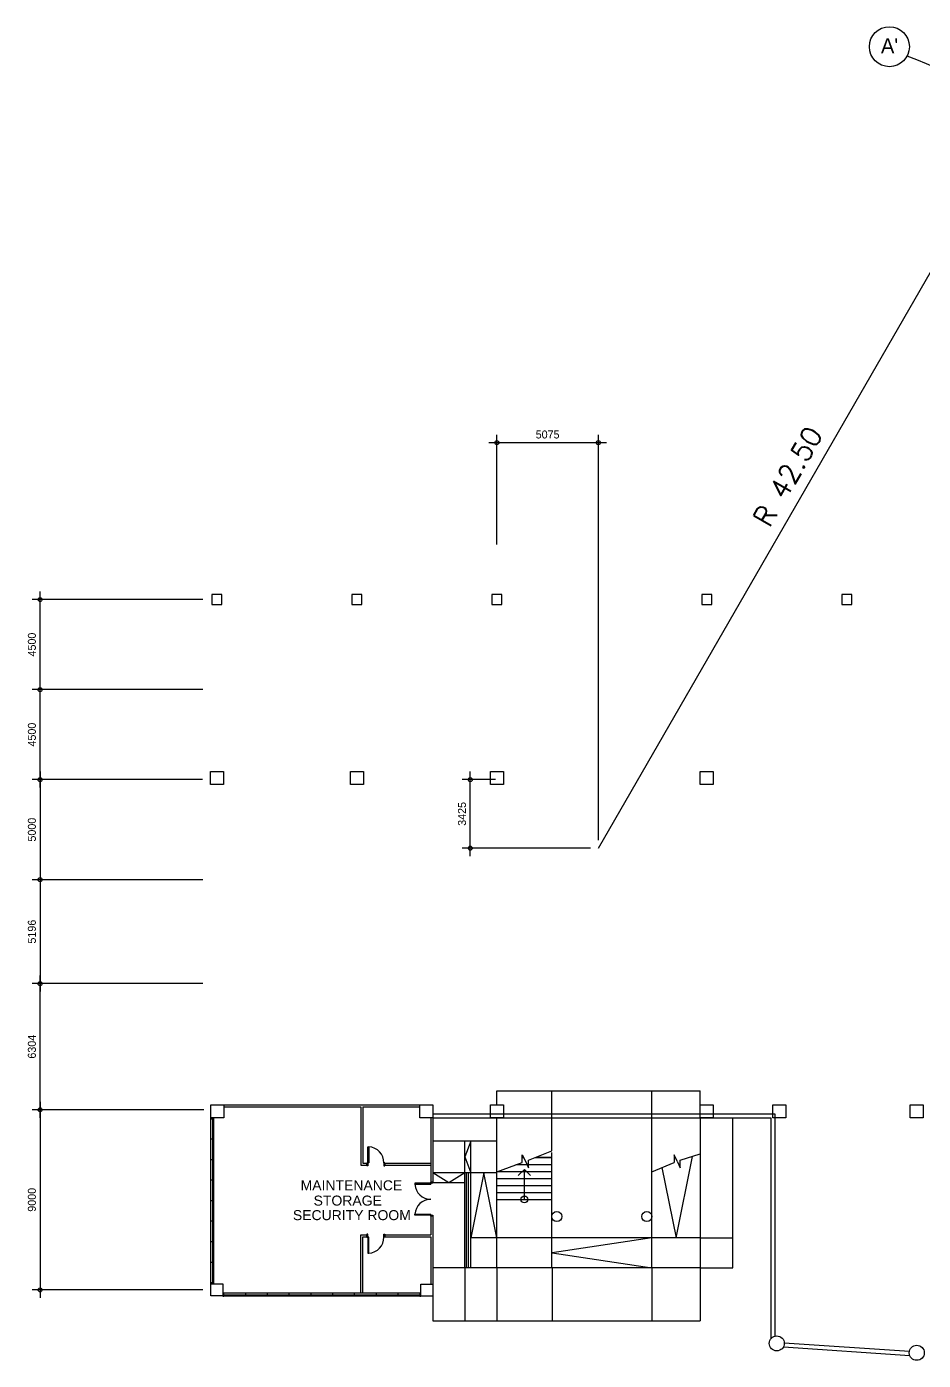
# Model space of a CAD drawing. Header units: millimetres. Extents: x -616979 to 2364082, y 43054 to 1637649.
# Drawn here: x 303920 to 348767, y 60240 to 126893 of the extents above; entities that cross this region are included whole.
import ezdxf

# ---------------------------------------------------------------- set-up
doc = ezdxf.new("R2010")
doc.units = ezdxf.units.MM
doc.linetypes.add('HIDDEN', pattern=[0.375, 0.25, -0.125])
for name, color, linetype in [('a-column', 7, 'Continuous'), ('a-dimension', 1, 'Continuous'), ('a-door', 1, 'Continuous'), ('a-label', 9, 'Continuous'), ('a-railing', 254, 'Continuous'), ('a-ramps', 254, 'Continuous'), ('a-stairs', 8, 'Continuous'), ('a_text', 255, 'Continuous'), ('WALLS', 7, 'Continuous')]:
    doc.layers.add(name, color=color, linetype=linetype)
doc.styles.add('-kitz', font='arial.ttf')
doc.styles.add('500scale@80cl', font='romans.shx', dxfattribs={"height": 1})
doc.styles.add('Century Gothic', font='GOTHIC.TTF')
doc.styles.add('romans', font='romans.shx')
doc.dimstyles.new('100', dxfattribs={"dimtxt": 0.2, "dimasz": 0.2, "dimexe": 0.2, "dimexo": 0.2, "dimgap": 0.125, "dimtad": 1, "dimzin": 1, "dimdsep": 46, "dimtxsty": 'romans', "dimblk": 'OPEN30', "dimcen": 0.2, "dimclrd": 256, "dimclre": 256, "dimclrt": 7, "dimadec": 0, "dimazin": 0, "dimtfac": 1, "dimtix": 1, "dimtmove": 2, "dimatfit": 3, "dimldrblk": 'OPEN90', "dimfxl": 1, "dimarcsym": 0})
doc.dimstyles.new('scale 200', dxfattribs={"dimtxt": 400, "dimasz": 400, "dimexe": 400, "dimexo": 400, "dimgap": 200, "dimtad": 1, "dimdec": 0, "dimzin": 0, "dimdsep": 46, "dimtxsty": 'Century Gothic', "dimblk": 'SMALL', "dimcen": 400, "dimdle": 400, "dimclrd": 1, "dimclre": 1, "dimadec": 0, "dimazin": 0, "dimtfac": 1, "dimtdec": 0, "dimtofl": 0, "dimtmove": 0, "dimatfit": 3, "dimldrblk": 'OPEN90', "dimfxl": 1, "dimtolj": 1, "dimtzin": 0, "dimarcsym": 1})

# ---------------------------------------------------------------- blocks, each defined once
blk = doc.blocks.new('_Small')
at = {"color": 0, "lineweight": -2}
blk.add_circle((0, 0), 0.25, dxfattribs=at)
blk = doc.blocks.new('*D12')
at = {"color": 1, "lineweight": -2, "transparency": 16777216}
for p, q in [((332913, 106100), (327038, 106100)), ((327438, 101015), (327438, 106500)), ((332513, 86237), (332513, 106500))]:
    blk.add_line(p, q, dxfattribs=at)
at = {"layer": 'Defpoints', "color": 0, "transparency": 16777216}
for p in [(327438, 106100), (327438, 100615), (332513, 85837)]:
    blk.add_point(p, dxfattribs=at)
at = {"color": 1, "lineweight": -2, "transparency": 16777216, "xscale": 400, "yscale": 400, "zscale": 400, "rotation": 180}
blk.add_blockref('_Small', (327438, 106100), dxfattribs=at)
at = {"color": 1, "lineweight": -2, "transparency": 16777216, "xscale": 400, "yscale": 400, "zscale": 400}
blk.add_blockref('_Small', (332513, 106100), dxfattribs=at)
at = {"color": 0, "transparency": 16777216, "insert": (329975, 106510), "char_height": 400, "attachment_point": 5, "style": 'Century Gothic'}
blk.add_mtext('\\A1;5075', dxfattribs=at)
blk = doc.blocks.new('_Open90')
at = {"color": 0, "linetype": 'ByBlock', "lineweight": -2}
for p, q in [((0, 0), (-1, 0)), ((-0.5, 0.5), (0, 0)), ((0, 0), (-0.5, -0.5))]:
    blk.add_line(p, q, dxfattribs=at)
blk = doc.blocks.new('*D13')
at = {"color": 1, "lineweight": -2, "transparency": 16777216}
for p, q in [((326105, 85437), (326105, 89662)), ((327363, 89262), (325705, 89262)), ((332113, 85837), (325705, 85837))]:
    blk.add_line(p, q, dxfattribs=at)
at = {"layer": 'Defpoints', "color": 0, "transparency": 16777216}
for p in [(326105, 89262), (327763, 89262), (332513, 85837)]:
    blk.add_point(p, dxfattribs=at)
at = {"color": 1, "lineweight": -2, "transparency": 16777216, "xscale": 400, "yscale": 400, "zscale": 400}
for p, rotation in [((326105, 89262), 90), ((326105, 85837), 270)]:
    blk.add_blockref('_Small', p, dxfattribs=dict(at, rotation=rotation))
at = {"color": 0, "transparency": 16777216, "insert": (325695, 87550), "char_height": 400, "attachment_point": 5, "rotation": 90, "style": 'Century Gothic'}
blk.add_mtext('\\A1;3425', dxfattribs=at)
blk = doc.blocks.new('*D14')
at = {"color": 1, "lineweight": -2, "transparency": 16777216}
for p, q in [((304593, 88862), (304593, 94162)), ((312738, 93762), (304193, 93762)), ((312713, 89262), (304193, 89262))]:
    blk.add_line(p, q, dxfattribs=at)
at = {"layer": 'Defpoints', "color": 0, "transparency": 16777216}
for p in [(304593, 93762), (313138, 93762), (313113, 89262)]:
    blk.add_point(p, dxfattribs=at)
at = {"color": 1, "lineweight": -2, "transparency": 16777216, "xscale": 400, "yscale": 400, "zscale": 400}
for p, rotation in [((304593, 93762), 90), ((304593, 89262), 270)]:
    blk.add_blockref('_Small', p, dxfattribs=dict(at, rotation=rotation))
at = {"color": 0, "transparency": 16777216, "insert": (304183, 91512), "char_height": 400, "attachment_point": 5, "rotation": 90, "style": 'Century Gothic'}
blk.add_mtext('\\A1;4500', dxfattribs=at)
blk = doc.blocks.new('*D15')
at = {"color": 1, "lineweight": -2, "transparency": 16777216}
for p, q in [((304593, 93362), (304593, 98662)), ((312738, 98262), (304193, 98262)), ((312738, 93762), (304193, 93762))]:
    blk.add_line(p, q, dxfattribs=at)
at = {"layer": 'Defpoints', "color": 0, "transparency": 16777216}
for p in [(304593, 98262), (313138, 98262), (313138, 93762)]:
    blk.add_point(p, dxfattribs=at)
at = {"color": 1, "lineweight": -2, "transparency": 16777216, "xscale": 400, "yscale": 400, "zscale": 400}
for p, rotation in [((304593, 98262), 90), ((304593, 93762), 270)]:
    blk.add_blockref('_Small', p, dxfattribs=dict(at, rotation=rotation))
at = {"color": 0, "transparency": 16777216, "insert": (304183, 96012), "char_height": 400, "attachment_point": 5, "rotation": 90, "style": 'Century Gothic'}
blk.add_mtext('\\A1;4500', dxfattribs=at)
blk = doc.blocks.new('*D16')
at = {"color": 1, "lineweight": -2, "transparency": 16777216}
for p, q in [((304593, 89662), (304593, 83862)), ((312713, 89262), (304193, 89262)), ((312738, 84262), (304193, 84262))]:
    blk.add_line(p, q, dxfattribs=at)
at = {"layer": 'Defpoints', "color": 0, "transparency": 16777216}
for p in [(313113, 89262), (304593, 84262), (313138, 84262)]:
    blk.add_point(p, dxfattribs=at)
at = {"color": 1, "lineweight": -2, "transparency": 16777216, "xscale": 400, "yscale": 400, "zscale": 400}
for p, rotation in [((304593, 89262), 90), ((304593, 84262), 270)]:
    blk.add_blockref('_Small', p, dxfattribs=dict(at, rotation=rotation))
at = {"color": 0, "transparency": 16777216, "insert": (304183, 86762), "char_height": 400, "attachment_point": 5, "rotation": 90, "style": 'Century Gothic'}
blk.add_mtext('\\A1;5000', dxfattribs=at)
blk = doc.blocks.new('*D17')
at = {"color": 1, "lineweight": -2, "transparency": 16777216}
for p, q in [((304593, 84662), (304593, 78666)), ((312738, 84262), (304193, 84262)), ((312738, 79066), (304193, 79066))]:
    blk.add_line(p, q, dxfattribs=at)
at = {"layer": 'Defpoints', "color": 0, "transparency": 16777216}
for p in [(313138, 84262), (304593, 79066), (313138, 79066)]:
    blk.add_point(p, dxfattribs=at)
at = {"color": 1, "lineweight": -2, "transparency": 16777216, "xscale": 400, "yscale": 400, "zscale": 400}
for p, rotation in [((304593, 84262), 90), ((304593, 79066), 270)]:
    blk.add_blockref('_Small', p, dxfattribs=dict(at, rotation=rotation))
at = {"color": 0, "transparency": 16777216, "insert": (304183, 81664), "char_height": 400, "attachment_point": 5, "rotation": 90, "style": 'Century Gothic'}
blk.add_mtext('\\A1;5196', dxfattribs=at)
blk = doc.blocks.new('*D18')
at = {"color": 1, "lineweight": -2, "transparency": 16777216}
for p, q in [((312788, 72762), (304193, 72762)), ((304593, 73162), (304593, 63362)), ((312738, 63762), (304193, 63762))]:
    blk.add_line(p, q, dxfattribs=at)
at = {"layer": 'Defpoints', "color": 0, "transparency": 16777216}
for p in [(313188, 72762), (304593, 63762), (313138, 63762)]:
    blk.add_point(p, dxfattribs=at)
at = {"color": 1, "lineweight": -2, "transparency": 16777216, "xscale": 400, "yscale": 400, "zscale": 400}
for p, rotation in [((304593, 72762), 90), ((304593, 63762), 270)]:
    blk.add_blockref('_Small', p, dxfattribs=dict(at, rotation=rotation))
at = {"color": 0, "transparency": 16777216, "insert": (304183, 68262), "char_height": 400, "attachment_point": 5, "rotation": 90, "style": 'Century Gothic'}
blk.add_mtext('\\A1;9000', dxfattribs=at)
blk = doc.blocks.new('*D19')
at = {"color": 1, "lineweight": -2, "transparency": 16777216}
for p, q in [((304593, 72362), (304593, 79466)), ((312738, 79066), (304193, 79066)), ((312788, 72762), (304193, 72762))]:
    blk.add_line(p, q, dxfattribs=at)
at = {"layer": 'Defpoints', "color": 0, "transparency": 16777216}
for p in [(304593, 79066), (313138, 79066), (313188, 72762)]:
    blk.add_point(p, dxfattribs=at)
at = {"color": 1, "lineweight": -2, "transparency": 16777216, "xscale": 400, "yscale": 400, "zscale": 400}
for p, rotation in [((304593, 79066), 90), ((304593, 72762), 270)]:
    blk.add_blockref('_Small', p, dxfattribs=dict(at, rotation=rotation))
at = {"color": 0, "transparency": 16777216, "insert": (304183, 75914), "char_height": 400, "attachment_point": 5, "rotation": 90, "style": 'Century Gothic'}
blk.add_mtext('\\A1;6304', dxfattribs=at)
blk = doc.blocks.new('_Open30')
at = {"color": 0, "linetype": 'ByBlock', "lineweight": -2}
for p, q in [((-1, 0), (0, 0)), ((0, 0), (-1, 0)), ((0, 0), (-1, 0))]:
    blk.add_line(p, q, dxfattribs=at)
blk = doc.blocks.new('*D26')
at = {"layer": 'a-dimension', "lineweight": -2, "transparency": 16777216}
for p, q in [((324238, 64862), (324238, 62216)), ((325838, 64862), (325838, 62216)), ((324238, 62216), (325838, 62216))]:
    blk.add_line(p, q, dxfattribs=at)
at = {"layer": 'Defpoints', "color": 0, "transparency": 16777216}
for p in [(324238, 64862), (325838, 64862), (325838, 62216)]:
    blk.add_point(p, dxfattribs=at)
at = {"layer": 'a-dimension', "lineweight": -2, "transparency": 16777216, "xscale": 0.2, "yscale": 0.2, "zscale": 0.2, "rotation": 180}
blk.add_blockref('_Open30', (324238, 62216), dxfattribs=at)
at = {"layer": 'a-dimension', "lineweight": -2, "transparency": 16777216, "xscale": 0.2, "yscale": 0.2, "zscale": 0.2}
blk.add_blockref('_Open30', (325838, 62216), dxfattribs=at)
at = {"layer": 'a-dimension', "color": 7, "transparency": 16777216, "insert": (325038, 62216), "char_height": 0.2, "attachment_point": 5, "style": 'romans'}
blk.add_mtext('1600.00', dxfattribs=at)
blk = doc.blocks.new('*D27')
at = {"layer": 'a-dimension', "lineweight": -2, "transparency": 16777216}
for p, q in [((325838, 64862), (325838, 62216)), ((327438, 64862), (327438, 62216)), ((325838, 62216), (327438, 62216))]:
    blk.add_line(p, q, dxfattribs=at)
at = {"layer": 'Defpoints', "color": 0, "transparency": 16777216}
for p in [(325838, 64862), (327438, 64862), (327438, 62216)]:
    blk.add_point(p, dxfattribs=at)
at = {"layer": 'a-dimension', "lineweight": -2, "transparency": 16777216, "xscale": 0.2, "yscale": 0.2, "zscale": 0.2, "rotation": 180}
blk.add_blockref('_Open30', (325838, 62216), dxfattribs=at)
at = {"layer": 'a-dimension', "lineweight": -2, "transparency": 16777216, "xscale": 0.2, "yscale": 0.2, "zscale": 0.2}
blk.add_blockref('_Open30', (327438, 62216), dxfattribs=at)
at = {"layer": 'a-dimension', "color": 7, "transparency": 16777216, "insert": (326638, 62216), "char_height": 0.2, "attachment_point": 5, "style": 'romans'}
blk.add_mtext('1600.00', dxfattribs=at)
blk = doc.blocks.new('*D28')
at = {"layer": 'a-dimension', "lineweight": -2, "transparency": 16777216}
for p, q in [((327438, 64862), (327438, 62216)), ((330202, 64861), (330202, 62216)), ((327438, 62216), (330202, 62216))]:
    blk.add_line(p, q, dxfattribs=at)
at = {"layer": 'Defpoints', "color": 0, "transparency": 16777216}
for p in [(327438, 64862), (330202, 64861), (330202, 62216)]:
    blk.add_point(p, dxfattribs=at)
at = {"layer": 'a-dimension', "lineweight": -2, "transparency": 16777216, "xscale": 0.2, "yscale": 0.2, "zscale": 0.2, "rotation": 180}
blk.add_blockref('_Open30', (327438, 62216), dxfattribs=at)
at = {"layer": 'a-dimension', "lineweight": -2, "transparency": 16777216, "xscale": 0.2, "yscale": 0.2, "zscale": 0.2}
blk.add_blockref('_Open30', (330202, 62216), dxfattribs=at)
at = {"layer": 'a-dimension', "color": 7, "transparency": 16777216, "insert": (328820, 62216), "char_height": 0.2, "attachment_point": 5, "style": 'romans'}
blk.add_mtext('2764.21', dxfattribs=at)
blk = doc.blocks.new('*D29')
at = {"layer": 'a-dimension', "lineweight": -2, "transparency": 16777216}
for p, q in [((330202, 64861), (330202, 62216)), ((335188, 64862), (335188, 62216)), ((330202, 62216), (335188, 62216))]:
    blk.add_line(p, q, dxfattribs=at)
at = {"layer": 'Defpoints', "color": 0, "transparency": 16777216}
for p in [(330202, 64861), (335188, 64862), (335188, 62216)]:
    blk.add_point(p, dxfattribs=at)
at = {"layer": 'a-dimension', "lineweight": -2, "transparency": 16777216, "xscale": 0.2, "yscale": 0.2, "zscale": 0.2, "rotation": 180}
blk.add_blockref('_Open30', (330202, 62216), dxfattribs=at)
at = {"layer": 'a-dimension', "lineweight": -2, "transparency": 16777216, "xscale": 0.2, "yscale": 0.2, "zscale": 0.2}
blk.add_blockref('_Open30', (335188, 62216), dxfattribs=at)
at = {"layer": 'a-dimension', "color": 7, "transparency": 16777216, "insert": (332695, 62216), "char_height": 0.2, "attachment_point": 5, "style": 'romans'}
blk.add_mtext('4985.79', dxfattribs=at)
blk = doc.blocks.new('*D30')
at = {"layer": 'a-dimension', "lineweight": -2, "transparency": 16777216}
for p, q in [((335188, 64862), (335188, 62216)), ((337613, 64862), (337613, 62216)), ((335188, 62216), (337613, 62216))]:
    blk.add_line(p, q, dxfattribs=at)
at = {"layer": 'Defpoints', "color": 0, "transparency": 16777216}
for p in [(335188, 64862), (337613, 64862), (337613, 62216)]:
    blk.add_point(p, dxfattribs=at)
at = {"layer": 'a-dimension', "lineweight": -2, "transparency": 16777216, "xscale": 0.2, "yscale": 0.2, "zscale": 0.2, "rotation": 180}
blk.add_blockref('_Open30', (335188, 62216), dxfattribs=at)
at = {"layer": 'a-dimension', "lineweight": -2, "transparency": 16777216, "xscale": 0.2, "yscale": 0.2, "zscale": 0.2}
blk.add_blockref('_Open30', (337613, 62216), dxfattribs=at)
at = {"layer": 'a-dimension', "color": 7, "transparency": 16777216, "insert": (336400, 62216), "char_height": 0.2, "attachment_point": 5, "style": 'romans'}
blk.add_mtext('2425.00', dxfattribs=at)
blk = doc.blocks.new('*D31')
at = {"layer": 'a-dimension', "lineweight": -2, "transparency": 16777216}
for p, q in [((337613, 66362), (339239, 66362)), ((339239, 64862), (339239, 66362)), ((337613, 64862), (339239, 64862))]:
    blk.add_line(p, q, dxfattribs=at)
at = {"layer": 'Defpoints', "color": 0, "transparency": 16777216}
for p in [(337613, 66362), (339239, 66362), (337613, 64862)]:
    blk.add_point(p, dxfattribs=at)
at = {"layer": 'a-dimension', "lineweight": -2, "transparency": 16777216, "xscale": 0.2, "yscale": 0.2, "zscale": 0.2}
for p, rotation in [((339239, 66362), 90), ((339239, 64862), 270)]:
    blk.add_blockref('_Open30', p, dxfattribs=dict(at, rotation=rotation))
at = {"layer": 'a-dimension', "color": 7, "transparency": 16777216, "insert": (339239, 65612), "char_height": 0.2, "attachment_point": 5, "rotation": 90, "style": 'romans'}
blk.add_mtext('1500.00', dxfattribs=at)
blk = doc.blocks.new('*D32')
at = {"layer": 'a-dimension', "lineweight": -2, "transparency": 16777216}
for p, q in [((338263, 72362), (339239, 72362)), ((339239, 66362), (339239, 72362)), ((337613, 66362), (339239, 66362))]:
    blk.add_line(p, q, dxfattribs=at)
at = {"layer": 'Defpoints', "color": 0, "transparency": 16777216}
for p in [(338263, 72362), (339239, 72362), (337613, 66362)]:
    blk.add_point(p, dxfattribs=at)
at = {"layer": 'a-dimension', "lineweight": -2, "transparency": 16777216, "xscale": 0.2, "yscale": 0.2, "zscale": 0.2}
for p, rotation in [((339239, 72362), 90), ((339239, 66362), 270)]:
    blk.add_blockref('_Open30', p, dxfattribs=dict(at, rotation=rotation))
at = {"layer": 'a-dimension', "color": 7, "transparency": 16777216, "insert": (339239, 69362), "char_height": 0.2, "attachment_point": 5, "rotation": 90, "style": 'romans'}
blk.add_mtext('6000.00', dxfattribs=at)
blk = doc.blocks.new('*D24')
at = {"layer": 'a-dimension', "lineweight": -2, "transparency": 16777216}
for p, q in [((327438, 73012), (327438, 73704)), ((327438, 73704), (330188, 73704)), ((330188, 70711), (330188, 73704))]:
    blk.add_line(p, q, dxfattribs=at)
at = {"layer": 'Defpoints', "color": 0, "transparency": 16777216}
for p in [(330188, 73704), (327438, 73012), (330188, 70711)]:
    blk.add_point(p, dxfattribs=at)
at = {"layer": 'a-dimension', "lineweight": -2, "transparency": 16777216, "xscale": 0.2, "yscale": 0.2, "zscale": 0.2, "rotation": 180}
blk.add_blockref('_Open30', (327438, 73704), dxfattribs=at)
at = {"layer": 'a-dimension', "lineweight": -2, "transparency": 16777216, "xscale": 0.2, "yscale": 0.2, "zscale": 0.2}
blk.add_blockref('_Open30', (330188, 73704), dxfattribs=at)
at = {"layer": 'a-dimension', "color": 7, "transparency": 16777216, "insert": (328813, 73704), "char_height": 0.2, "attachment_point": 5, "style": 'romans'}
blk.add_mtext('2750.00', dxfattribs=at)
blk = doc.blocks.new('*D25')
at = {"layer": 'a-dimension', "lineweight": -2, "transparency": 16777216}
for p, q in [((330188, 70711), (330188, 73704)), ((330188, 73704), (335188, 73704)), ((335188, 69662), (335188, 73704))]:
    blk.add_line(p, q, dxfattribs=at)
at = {"layer": 'Defpoints', "color": 0, "transparency": 16777216}
for p in [(335188, 73704), (330188, 70711), (335188, 69662)]:
    blk.add_point(p, dxfattribs=at)
at = {"layer": 'a-dimension', "lineweight": -2, "transparency": 16777216, "xscale": 0.2, "yscale": 0.2, "zscale": 0.2, "rotation": 180}
blk.add_blockref('_Open30', (330188, 73704), dxfattribs=at)
at = {"layer": 'a-dimension', "lineweight": -2, "transparency": 16777216, "xscale": 0.2, "yscale": 0.2, "zscale": 0.2}
blk.add_blockref('_Open30', (335188, 73704), dxfattribs=at)
at = {"layer": 'a-dimension', "color": 7, "transparency": 16777216, "insert": (332688, 73704), "char_height": 0.2, "attachment_point": 5, "style": 'romans'}
blk.add_mtext('5000.00', dxfattribs=at)
blk = doc.blocks.new('*D33')
at = {"layer": 'a-dimension', "lineweight": -2, "transparency": 16777216}
for p, q in [((335188, 69662), (335188, 73704)), ((335188, 73704), (337613, 73704)), ((337613, 73012), (337613, 73704))]:
    blk.add_line(p, q, dxfattribs=at)
at = {"layer": 'Defpoints', "color": 0, "transparency": 16777216}
for p in [(337613, 73704), (337613, 73012), (335188, 69662)]:
    blk.add_point(p, dxfattribs=at)
at = {"layer": 'a-dimension', "lineweight": -2, "transparency": 16777216, "xscale": 0.2, "yscale": 0.2, "zscale": 0.2, "rotation": 180}
blk.add_blockref('_Open30', (335188, 73704), dxfattribs=at)
at = {"layer": 'a-dimension', "lineweight": -2, "transparency": 16777216, "xscale": 0.2, "yscale": 0.2, "zscale": 0.2}
blk.add_blockref('_Open30', (337613, 73704), dxfattribs=at)
at = {"layer": 'a-dimension', "color": 7, "transparency": 16777216, "insert": (336400, 73704), "char_height": 0.2, "attachment_point": 5, "style": 'romans'}
blk.add_mtext('2425.00', dxfattribs=at)

msp = doc.modelspace()

# ---------------------------------------------------------------- linework, layer by layer
msp.add_line((332512.787, 85836.991), (353745.355, 122646.977))
msp.add_circle((347068.233, 125892.982), 1000)
msp.add_arc((332512.787, 85836.991), 42494.671, 57.31714569, 68.69399536)
at = {"layer": 'a-column'}
for p, q in [((313687.787, 98512.161), (313187.787, 98512.161)), ((313187.787, 98512.161), (313187.787, 98012.161)), ((313187.787, 98012.161), (313687.787, 98012.161)), ((313687.787, 98012.161), (313687.787, 98512.161)), ((320687.787, 98512.161), (320187.787, 98512.161)), ((320187.787, 98512.161), (320187.787, 98012.161)), ((320187.787, 98012.161), (320687.787, 98012.161)), ((320687.787, 98012.161), (320687.787, 98512.161))]:
    msp.add_line(p, q, dxfattribs=at)
for points in [[(327187.787, 98512.161), (327187.787, 98012.161), (327687.787, 98012.161), (327687.787, 98512.161)], [(337687.787, 98512.161), (337687.787, 98012.161), (338187.787, 98012.161), (338187.787, 98512.161)], [(345187.787, 98512.161), (344687.787, 98512.161), (344687.787, 98012.161), (345187.787, 98012.161)], [(313112.787, 89662.161), (313762.787, 89662.161), (313762.787, 89012.161), (313112.787, 89012.161)], [(320112.787, 89662.132), (320762.787, 89662.132), (320762.787, 89012.132), (320112.787, 89012.132)], [(327112.787, 89662.161), (327762.787, 89662.161), (327762.787, 89012.161), (327112.787, 89012.161)], [(337612.787, 89662.161), (338262.787, 89662.161), (338262.787, 89012.161), (337612.787, 89012.161)], [(313137.786, 73012.161), (313787.787, 73012.161), (313787.787, 72362.161), (313137.786, 72362.161)], [(323587.787, 73012.161), (324237.787, 73012.161), (324237.787, 72362.161), (323587.787, 72362.161)], [(327112.787, 73012.161), (327762.787, 73012.161), (327762.787, 72362.161), (327112.787, 72362.161)], [(337612.787, 73012.161), (338262.787, 73012.161), (338262.787, 72362.161), (337612.787, 72362.161)], [(341237.699, 73012.161), (341887.699, 73012.161), (341887.699, 72362.161), (341237.699, 72362.161)], [(348112.787, 73012.161), (348762.787, 73012.161), (348762.787, 72362.161), (348112.787, 72362.161)], [(313137.786, 64062.161), (313737.787, 64062.161), (313737.787, 63462.161), (313137.786, 63462.161)], [(323637.787, 64045.435), (324237.787, 64045.435), (324237.787, 63445.435), (323637.787, 63445.435)]]:
    msp.add_lwpolyline(points, close=True, dxfattribs=at)
for centre, radius in [((330437.787, 67425.435), 250), ((330437.787, 67425.435), 250), ((334937.787, 67425.435), 250), ((341437.787, 61087.161), 375), ((348437.787, 60615.251), 375)]:
    msp.add_circle(centre, radius, dxfattribs=at)
at = {"layer": 'a-dimension', "color": 1}
msp.add_line((325925.287, 64862.161), (325925.287, 69612.161), dxfattribs=at)
at = {"layer": 'a-door'}
for p, q in [((320987.787, 70112.161), (320987.787, 70912.161)), ((320987.787, 70912.161), (321037.787, 70912.161)), ((321037.787, 70912.161), (321037.787, 70112.161)), ((321037.787, 70112.161), (320987.787, 70112.161)), ((323337.787, 69087.161), (323337.787, 69037.161)), ((324137.787, 69087.161), (323337.787, 69087.161)), ((323337.787, 69037.161), (324137.787, 69037.161)), ((324137.787, 69087.161), (324137.787, 69037.161)), ((323337.787, 67487.161), (323337.787, 67537.161)), ((323337.787, 67537.161), (324137.787, 67537.161)), ((324137.787, 67487.161), (323337.787, 67487.161)), ((320987.787, 66395.435), (320987.787, 65595.435)), ((321037.787, 66395.435), (320987.787, 66395.435)), ((321037.787, 65595.435), (321037.787, 66395.435)), ((320987.787, 65595.435), (321037.787, 65595.435))]:
    msp.add_line(p, q, dxfattribs=at)
at = {"layer": 'a-label', "linetype": 'ByBlock'}
for p, q in [((313212.786, 72312.161), (313212.786, 64112.161)), ((313787.787, 63520.435), (323587.787, 63520.435))]:
    msp.add_line(p, q, dxfattribs=at)
at = {"layer": 'a-railing'}
for p, q in [((313287.786, 71287.161), (313137.786, 71287.161)), ((313287.786, 70262.161), (313137.786, 70262.161)), ((313287.786, 69237.161), (313137.786, 69237.161)), ((313287.786, 68212.161), (313137.786, 68212.161)), ((313287.786, 67187.161), (313137.786, 67187.161)), ((313287.786, 66162.161), (313137.786, 66162.161)), ((313287.786, 65137.161), (313137.786, 65137.161)), ((314876.675, 63445.435), (314876.675, 63595.435)), ((315965.564, 63445.435), (315965.564, 63595.435)), ((317054.453, 63445.435), (317054.453, 63595.435)), ((318143.342, 63445.435), (318143.342, 63595.435)), ((319232.231, 63445.435), (319232.231, 63595.435)), ((320321.12, 63445.435), (320321.12, 63595.435)), ((321410.009, 63445.435), (321410.009, 63595.435)), ((322498.898, 63445.435), (322498.898, 63595.435))]:
    msp.add_line(p, q, dxfattribs=at)
for points in [[(313287.786, 72362.161), (313137.786, 72362.161), (313137.786, 72312.161), (313287.786, 72312.161)], [(313287.786, 64112.161), (313137.786, 64112.161), (313137.786, 64062.161), (313287.786, 64062.161)], [(313787.787, 63595.435), (313737.787, 63595.435), (313737.787, 63445.435), (313787.787, 63445.435)], [(323637.787, 63595.435), (323587.787, 63595.435), (323587.787, 63445.435), (323637.787, 63445.435)]]:
    msp.add_lwpolyline(points, close=True, dxfattribs=at)
at = {"layer": 'a-ramps'}
for p, q in [((327437.787, 64862.161), (327437.787, 72362.161)), ((337612.787, 72362.161), (337612.787, 64862.161)), ((327437.787, 71199.661), (324237.787, 71199.662)), ((325837.787, 69612.161), (325837.787, 71199.661)), ((326137.787, 71199.661), (325837.787, 70405.911)), ((326137.787, 69612.161), (326137.787, 71199.661)), ((320937.787, 69962.161), (320937.787, 70112.161)), ((320937.787, 70112.161), (320987.787, 70112.161)), ((320937.787, 70087.161), (320937.787, 69987.161)), ((320987.787, 70112.161), (320987.787, 69962.161)), ((321837.787, 70112.161), (321787.787, 70112.161)), ((321787.787, 70112.161), (321787.787, 69962.161)), ((321837.787, 69962.161), (321837.787, 70112.161)), ((325837.787, 70405.911), (326137.787, 69612.161)), ((330187.787, 70011.166), (328387.787, 70012.161)), ((330187.787, 70361.166), (329337.787, 70362.161)), ((330187.787, 70361.166), (329337.787, 70362.161)), ((330187.787, 64862.161), (330187.787, 70628.088)), ((320987.787, 69962.161), (320937.787, 69962.161)), ((321787.787, 69962.161), (321837.787, 69962.161)), ((326137.787, 69612.161), (324237.787, 69612.161)), ((325037.787, 69112.161), (324237.787, 69612.161)), ((325837.787, 69612.161), (325037.787, 69112.161)), ((326137.787, 69612.161), (325837.787, 69612.161)), ((325837.787, 64862.161), (325837.787, 69612.161)), ((326012.787, 64862.161), (326012.787, 69612.161)), ((326137.787, 64862.161), (326137.787, 69612.161)), ((327437.787, 69612.161), (326137.787, 69612.161)), ((326787.787, 69612.161), (326137.787, 66362.161)), ((327437.787, 66362.161), (326787.787, 69612.161)), ((330187.787, 69661.166), (327437.787, 69662.161)), ((335187.787, 64862.161), (335187.787, 69662.161)), ((325837.787, 69112.161), (324237.787, 69112.161)), ((330187.787, 69311.166), (327437.787, 69312.161)), ((330187.787, 68961.166), (327437.787, 68962.161)), ((330187.787, 68611.166), (327437.787, 68612.161)), ((330187.787, 68261.166), (327437.787, 68262.161)), ((324137.787, 67487.161), (324137.787, 67537.161)), ((320937.787, 66545.435), (320937.787, 66395.435)), ((320987.787, 66545.435), (320937.787, 66545.435)), ((320937.787, 66420.435), (320937.787, 66520.435)), ((320937.787, 66395.435), (320987.787, 66395.435)), ((320987.787, 66395.435), (320987.787, 66545.435)), ((321787.787, 66395.435), (321787.787, 66545.435)), ((321787.787, 66545.435), (321837.787, 66545.435)), ((321837.787, 66395.435), (321787.787, 66395.435)), ((321837.787, 66545.435), (321837.787, 66395.435)), ((321837.787, 66420.435), (321837.787, 66520.435)), ((335187.787, 66362.161), (326137.787, 66362.161)), ((337612.787, 66362.161), (335187.787, 66362.161)), ((327437.787, 64862.161), (324237.787, 64862.161)), ((337612.787, 64862.161), (327437.787, 64862.161))]:
    msp.add_line(p, q, dxfattribs=at)
for points in [[(335690.791, 69873.067), (336400.287, 66362.161), (337223.172, 70434.172)], [(335187.787, 66362.161), (330201.994, 65611.166), (335187.787, 64862.161)]]:
    msp.add_lwpolyline(points, dxfattribs=at)
for points in [[(324237.787, 69137.161), (324237.787, 69087.161), (324137.787, 69087.161), (324137.787, 69137.161)], [(324237.787, 67487.161), (324237.787, 67437.161), (324137.787, 67437.161), (324137.787, 67487.161)]]:
    msp.add_lwpolyline(points, close=True, dxfattribs=at)
for centre, start, end in [((320984.901, 70111.019), 0.0815471, 86.22323236), ((324138.929, 69090.047), 183.77676764, 269.91845288), ((324138.929, 67484.276), 90.0815471, 176.22323236), ((320984.901, 66396.578), 273.77676764, 359.9184529)]:
    msp.add_arc(centre, 802.886, start, end, dxfattribs=at)
at = {"layer": 'a-stairs', "linetype": 'HIDDEN'}
for p, q in [((328770.652, 70382.161), (328708.603, 70382.161)), ((330187.787, 70381.166), (329392.072, 70382.161))]:
    msp.add_line(p, q, dxfattribs=at)
at = {"layer": 'a-stairs'}
for p, q in [((328780.101, 70362.161), (328708.603, 70362.161)), ((328780.101, 70362.161), (328708.603, 70362.161)), ((328500.932, 69469.809), (328812.787, 69781.664)), ((329124.641, 69469.809), (328812.787, 69781.664)), ((328812.787, 68281.664), (328812.787, 69781.664))]:
    msp.add_line(p, q, dxfattribs=at)
for points in [[(327437.787, 69662.161), (328708.603, 70130.357), (328708.603, 70513.485), (328862.787, 70187.161), (329016.97, 69860.838), (329016.97, 70243.966), (330187.787, 70711.166)], [(335187.787, 69662.161), (336304.419, 70130.357)], [(336458.603, 70187.161), (336304.419, 70513.485), (336304.419, 70130.357)], [(336458.603, 70187.161), (336612.787, 69860.838), (336612.787, 70243.966)], [(336612.787, 70243.966), (337612.787, 70555.582)]]:
    msp.add_lwpolyline(points, dxfattribs=at)
msp.add_circle((328812.787, 68281.664), 169.578, dxfattribs=at)
at = {"layer": 'WALLS'}
for p, q in [((313787.787, 73012.161), (323587.787, 73012.161)), ((313787.787, 72912.161), (320637.787, 72912.161)), ((320637.787, 72912.161), (320637.787, 69987.161)), ((320737.787, 72912.161), (323587.787, 72912.161)), ((320737.787, 72912.161), (320737.787, 70087.161)), ((313137.786, 64062.161), (313137.786, 72362.161)), ((313287.786, 64062.161), (313287.786, 72362.161)), ((324137.787, 72362.161), (324137.787, 69137.161)), ((324237.787, 72562.161), (327437.787, 72562.161)), ((324237.787, 72362.161), (324237.787, 69137.161)), ((324237.787, 72362.161), (327437.787, 72362.161)), ((320637.787, 69987.161), (320937.787, 69987.161)), ((320737.787, 70087.161), (320937.787, 70087.161)), ((321837.787, 70087.161), (324137.787, 70087.161)), ((321837.787, 70087.161), (321837.787, 69987.161)), ((321837.787, 69987.161), (324137.787, 69987.161)), ((324237.787, 69137.161), (324137.787, 69137.161)), ((324137.787, 67437.161), (324137.787, 66520.435)), ((324237.787, 67437.161), (324137.787, 67437.161)), ((324237.787, 67437.161), (324237.787, 64045.435)), ((320637.787, 63595.435), (320637.787, 66520.435)), ((320637.787, 66520.435), (320937.787, 66520.435)), ((320737.787, 63595.435), (320737.787, 66420.435)), ((320737.787, 66420.435), (320937.787, 66420.435)), ((321837.787, 66520.435), (324137.787, 66520.435)), ((321837.787, 66420.435), (324137.787, 66420.435)), ((324137.787, 66420.435), (324137.787, 64045.435)), ((323637.787, 63595.435), (313737.787, 63595.435)), ((323637.787, 63445.435), (313737.787, 63445.435))]:
    msp.add_line(p, q, dxfattribs=at)
at = {"layer": 'WALLS', "linetype": 'HIDDEN', "ltscale": 5}
for p, q in [((337937.787, 72362.161), (341137.787, 72362.161)), ((341137.787, 72362.161), (341137.787, 61312.161))]:
    msp.add_line(p, q, dxfattribs=at)
at = {"layer": 'WALLS'}
for points in [[(327437.787, 72562.161), (341337.787, 72562.161), (341337.787, 61448.582)], [(327437.787, 72362.161), (341137.787, 72362.161), (341137.787, 61312.161)], [(341770.612, 60914.383), (348084.782, 60488.709)], [(341811.96, 61112.05), (348070.34, 60690.136)]]:
    msp.add_lwpolyline(points, dxfattribs=at)

# ---------------------------------------------------------------- texts
at = {"insert": (341990.679, 104421.682), "char_height": 1000, "attachment_point": 5, "rotation": 60.02298783, "style": '500scale@80cl'}
msp.add_mtext('R 42.50', dxfattribs=at)
at = {"layer": 'a-label', "style": '-kitz'}
for s, p in [('MAINTENANCE', (317621.89, 68736.876)), ('STORAGE', (318270.84, 67973.748)), ('SECURITY ROOM', (317236.455, 67246.232))]:
    msp.add_text(s, height=500, dxfattribs=at).set_placement(p)
at = {"layer": 'a_text', "lineweight": 9, "style": 'Century Gothic'}
msp.add_text("A'", height=750, dxfattribs=at).set_placement((346647.047, 125561.186))

# ---------------------------------------------------------------- dimensions: what is measured, and where the dimension line sits
dim = msp.add_linear_dim(base=(327437.787, 106099.801), p1=(332512.787, 85836.991), p2=(327437.787, 100615.157), dimstyle='scale 200')
dim.commit()
dim.dimension.update_dxf_attribs({"geometry": '*D12', "text_midpoint": (329975.287, 106099.801), "dimtype": 160})
for base, p1, p2, picture, middle in [((304592.9, 98262.161), (313137.786, 93762.161), (313137.786, 98262.161), '*D15', (304182.839, 96012.161)), ((304592.9, 93762.161), (313112.787, 89262.161), (313137.786, 93762.161), '*D14', (304182.839, 91512.161)), ((304592.9, 84262.161), (313112.787, 89262.161), (313137.786, 84262.161), '*D16', (304182.839, 86762.161)), ((304592.9, 79065.738), (313137.786, 84262.161), (313137.786, 79065.738), '*D17', (304182.839, 81663.95)), ((304592.9, 79065.738), (313187.787, 72762.161), (313137.786, 79065.738), '*D19', (304182.839, 75913.95)), ((304592.9, 63762.161), (313187.787, 72762.161), (313137.786, 63762.161), '*D18', (304182.839, 68262.161))]:
    dim = msp.add_linear_dim(base=base, p1=p1, p2=p2, angle=90, dimstyle='scale 200')
    dim.commit()
    dim.dimension.update_dxf_attribs({"geometry": picture, "text_midpoint": middle})
dim = msp.add_linear_dim(base=(326104.577, 89262.161), p1=(332512.787, 85836.991), p2=(327762.787, 89262.161), angle=90, dimstyle='scale 200')
dim.commit()
dim.dimension.update_dxf_attribs({"geometry": '*D13', "text_midpoint": (326104.577, 87549.576), "dimtype": 160})
at = {"layer": 'a-dimension', "color": 1}
for base, p1, p2, picture, middle in [((330187.787, 73703.817), (327437.787, 73012.161), (330187.787, 70711.166), '*D24', (328812.787, 73704.042)), ((335187.787, 73703.817), (330187.787, 70711.166), (335187.787, 69662.161), '*D25', (332687.787, 73704.042)), ((337612.787, 73703.817), (335187.787, 69662.161), (337612.787, 73012.161), '*D33', (336400.287, 73704.042)), ((325837.787, 62215.956), (324237.787, 64862.161), (325837.787, 64862.161), '*D26', (325037.787, 62216.181)), ((327437.787, 62215.956), (325837.787, 64862.161), (327437.787, 64862.161), '*D27', (326637.787, 62216.181)), ((330201.994, 62215.956), (327437.787, 64862.161), (330201.994, 64861.166), '*D28', (328819.89, 62216.181)), ((335187.787, 62215.956), (330201.994, 64861.166), (335187.787, 64862.161), '*D29', (332694.89, 62216.181)), ((337612.787, 62215.956), (335187.787, 64862.161), (337612.787, 64862.161), '*D30', (336400.287, 62216.181))]:
    dim = msp.add_linear_dim(base=base, p1=p1, p2=p2, dimstyle='100', dxfattribs=at)
    dim.commit()
    dim.dimension.update_dxf_attribs({"geometry": picture, "text_midpoint": middle})
for base, p1, p2, picture, middle in [((339239.06, 72362.161), (337612.787, 66362.161), (338262.787, 72362.161), '*D32', (339238.835, 69362.161)), ((339239.06, 66362.161), (337612.787, 64862.161), (337612.787, 66362.161), '*D31', (339238.835, 65612.161))]:
    dim = msp.add_linear_dim(base=base, p1=p1, p2=p2, angle=90, dimstyle='100', dxfattribs=at)
    dim.commit()
    dim.dimension.update_dxf_attribs({"geometry": picture, "text_midpoint": middle})

doc.saveas('drawing.dxf')
